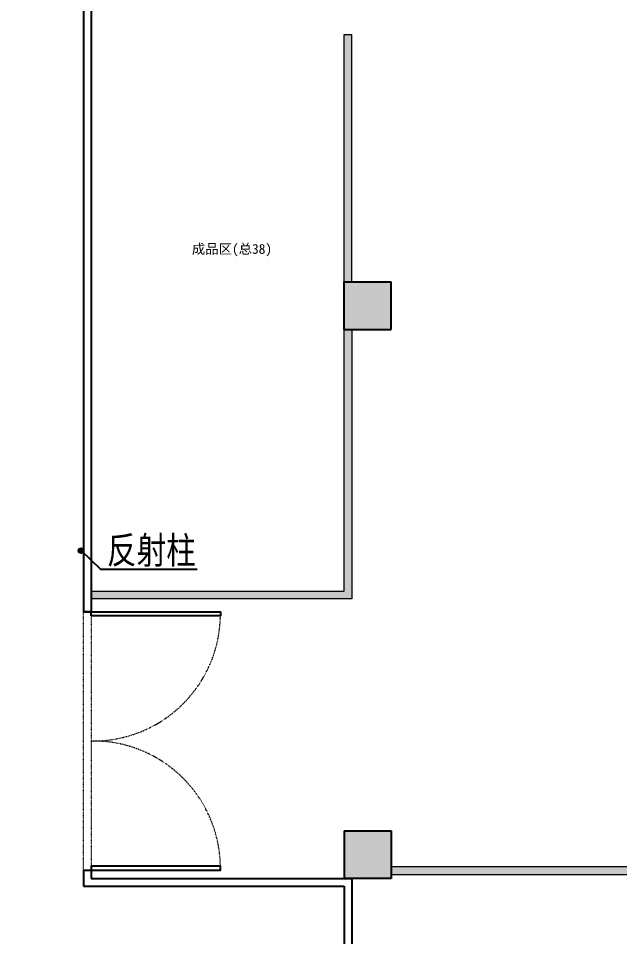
# Model space of a CAD drawing. Header units: millimetres. Extents: x 591722 to 1211798, y -167163 to 126727.
# Drawn here: x 621856 to 631162, y 91453 to 105672 of the extents above; entities that cross this region are included whole.
import ezdxf

# ---------------------------------------------------------------- set-up
doc = ezdxf.new("R2010")
doc.units = ezdxf.units.MM
doc.header["$LTSCALE"] = 0.5
doc.linetypes.add('ACAD_ISO03W100', pattern=[30, 12, -18])
for name, color, linetype in [('COL-FILL', 8, 'Continuous'), ('DOOR', 60, 'Continuous'), ('FF-PLANTS', 86, 'Continuous'), ('FF-TEXT', 50, 'Continuous'), ('L-反光柱', 7, 'Continuous')]:
    doc.layers.add(name, color=color, linetype=linetype)
doc.layers.add('WALL', color=160, linetype='Continuous', lineweight=20)
doc.styles.add('CCD_DIM', font='archs.shx', dxfattribs={"width": 0.8})
doc.styles.add('宋体', font='NSimSun.ttf')
doc.dimstyles.new('CCD_DIM_60', dxfattribs={"dimscale": 60, "dimtxt": 7, "dimasz": 1, "dimexe": 2, "dimexo": 2, "dimtad": 1, "dimdec": 0, "dimdsep": 46, "dimtxsty": 'CCD_DIM', "dimblk1": 'CCD', "dimblk2": 'CCD', "dimsah": 1, "dimcen": 0.3, "dimclrd": 44, "dimclre": 44, "dimclrt": 50, "dimadec": 1, "dimazin": 2, "dimtfac": 1, "dimtdec": 0, "dimtix": 1, "dimtmove": 2, "dimatfit": 3, "dimfxl": 5, "dimfxlon": 1, "dimtolj": 1, "dimarcsym": 0})

# ---------------------------------------------------------------- blocks, each defined once
blk = doc.blocks.new('反光柱')
at = {"layer": 'L-反光柱', "color": 6}
for radius in [37.5, 18.9]:
    blk.add_circle((37.5, 0), radius, dxfattribs=at)
blk = doc.blocks.new('CCD')
at = {"color": 50, "linetype": 'ByBlock'}
blk.add_line((-1.09, 0), (1.09, 0), dxfattribs=at)
at = {"color": 50, "linetype": 'Continuous', "const_width": 0.608}
blk.add_lwpolyline([(0.61, 0.61), (-0.61, -0.61)], dxfattribs=at)

msp = doc.modelspace()

# ---------------------------------------------------------------- hatches: boundary and pattern name
at = {"layer": 'COL-FILL', "lineweight": 5}
h = msp.add_hatch(color=250, dxfattribs=at)
h.dxf.hatch_style = 1
h.paths.add_polyline_path([(651368.3, 101592.5), (650728.3, 101592.5), (650728.3, 100912.5), (651368.3, 100912.5)])
h.paths.add_polyline_path([(651368.3, 93092.5), (650728.3, 93092.5), (650728.3, 92412.5), (651368.3, 92412.5)])
h.paths.add_polyline_path([(643598.3, 93092.5), (642918.3, 93092.5), (642918.3, 92412.5), (643598.3, 92412.5)])
h.paths.add_polyline_path([(643598.3, 101592.5), (642918.3, 101592.5), (642918.3, 100912.5), (643598.3, 100912.5)])
h.paths.add_polyline_path([(635598.3, 101592.5), (634918.3, 101592.5), (634918.3, 100912.5), (635598.3, 100912.5)])
h.paths.add_polyline_path([(635598.3, 93092.5), (634918.3, 93092.5), (634918.3, 92412.5), (635598.3, 92412.5)])
h.paths.add_polyline_path([(627628.3, 93092.5), (626898.3, 93092.5), (626898.3, 92352.5), (627628.3, 92352.5)])
h.paths.add_polyline_path([(627628.3, 101592.5), (626898.3, 101592.5), (626898.3, 100852.5), (627628.3, 100852.5)])
h.paths.add_polyline_path([(619628.3, 101592.5), (618948.3, 101592.5), (618948.3, 100912.5), (619628.3, 100912.5)])
at = {"layer": 'FF-PLANTS', "lineweight": 5}
h = msp.add_hatch(dxfattribs=at)
h.set_pattern_fill('HONEY', color=250, scale=50)
h.paths.add_polyline_path([(622983.3, 116382.5), (622983.3, 116262.5), (626898.3, 116262.5), (626898.3, 110102.5), (627018.3, 110102.5), (627018.3, 116262.5), (627018.3, 116382.5)])
h.paths.add_polyline_path([(627018.3, 109362.5), (626898.3, 109362.5), (626898.3, 107642.2), (627018.3, 107642.2)])
h.paths.add_polyline_path([(627018.3, 106472.2), (627018.3, 106592.2), (626898.3, 106592.2), (622983.3, 106592.2), (622983.3, 106472.2), (626898.3, 106472.2)])
h.paths.add_polyline_path([(626898.3, 101592.5), (627018.3, 101592.5), (627018.3, 105422.2), (626898.3, 105422.2)])
h.paths.add_polyline_path([(627018.3, 100852.5), (626898.3, 100852.5), (626898.3, 96802), (622983.3, 96802), (622983.3, 96682), (627018.3, 96682), (627018.3, 96802)])
h.paths.add_polyline_path([(627628.3, 92532.5), (627628.3, 92412.5), (633868.3, 92412.5), (633868.3, 92532.5)])
h.paths.add_polyline_path([(635038.3, 92412.5), (634918.3, 92412.5), (634918.3, 86062.5), (635038.3, 86062.5)])
h.paths.add_polyline_path([(631913.3, 110102.5), (631913.3, 117712.5), (631793.3, 117712.5), (631793.3, 109982.5), (631913.3, 109982.5), (634918.3, 109982.5), (634918.3, 110102.5)])
h.paths.add_polyline_path([(635598.3, 110102.5), (635598.3, 109982.5), (642918.3, 109982.5), (642918.3, 110102.5)])
h.paths.add_polyline_path([(645678.3, 109982.5), (645678.3, 110102.5), (643598.3, 110102.5), (643598.3, 109982.5)])

# ---------------------------------------------------------------- linework, layer by layer
at = {"layer": 'DOOR', "color": 8, "linetype": 'ACAD_ISO03W100', "lineweight": 5, "ltscale": 0.2}
msp.add_lwpolyline([(622863.3, 96482), (622983.3, 96482), (622983.3, 92482), (622863.3, 92482)], close=True, dxfattribs=at)
at = {"layer": 'DOOR', "lineweight": -2}
for points in [[(622983.3, 96422.4), (622983.3, 96482.4), (624983.3, 96482.4), (624983.3, 96422.4)], [(622983.3, 92542), (622983.3, 92482), (624983.3, 92482), (624983.3, 92542)]]:
    msp.add_lwpolyline(points, close=True, dxfattribs=at)
at = {"layer": 'DOOR', "color": 8, "linetype": 'ACAD_ISO03W100', "lineweight": 5, "ltscale": 0.2}
for centre, start, end in [((623013.3, 96452.4), 269.12754, 0.87246), ((623013.3, 92512), 359.12754, 90.87246)]:
    msp.add_arc(centre, 1970.2, start, end, dxfattribs=at)
at = {"layer": 'FF-PLANTS', "linetype": 'ByBlock', "lineweight": 9}
for points in [[(627018.3, 101592.5), (626898.3, 101592.5), (626898.3, 105422.2)], [(626898.3, 101592.5), (627018.3, 101592.5), (627018.3, 105422.2)], [(626898.3, 105422.2), (627018.3, 105422.2)], [(626898.3, 96802), (626898.3, 100852.5), (627018.3, 100852.5), (627018.3, 96802), (627018.3, 96682), (622983.3, 96682), (622983.3, 96802), (626898.3, 96802)]]:
    msp.add_lwpolyline(points, dxfattribs=at)
msp.add_lwpolyline([(627628.3, 92412.5), (633868.3, 92412.5), (633868.3, 92532.5), (627628.3, 92532.5)], close=True, dxfattribs=at)
at = {"layer": 'WALL', "lineweight": -3}
for p, q in [((622863.3, 118182.5), (622863.3, 96482)), ((622983.3, 118182.5), (622983.3, 96482)), ((626898.3, 101592.5), (627628.3, 101592.5)), ((626898.3, 100852.5), (626898.3, 101592.5)), ((627628.3, 100852.5), (627628.3, 101592.5)), ((626898.3, 100852.5), (627628.3, 100852.5)), ((622983.3, 96482), (622863.3, 96482)), ((622863.3, 96482), (622983.3, 96482)), ((622983.3, 96422.4), (622983.3, 96482)), ((626898.3, 93092.5), (626898.3, 92352.5)), ((626898.3, 93092.5), (627628.3, 93092.5)), ((627628.3, 93092.5), (627628.3, 92352.5)), ((622863.3, 92482), (622863.3, 92232.5)), ((622863.3, 92482), (622983.3, 92482)), ((622983.3, 92482), (622983.3, 92352.5)), ((622983.3, 92352.5), (627018.3, 92352.5)), ((627628.3, 92352.5), (626898.3, 92352.5)), ((627018.3, 92352.5), (627018.3, 86062.5)), ((622863.3, 92232.5), (626898.3, 92232.5)), ((626898.3, 92232.5), (626898.3, 85802.5))]:
    msp.add_line(p, q, dxfattribs=at)

# ---------------------------------------------------------------- block references
at = {"layer": 'L-反光柱'}
msp.add_blockref('反光柱', (622788.3, 97430), dxfattribs=at)

# ---------------------------------------------------------------- texts
at = {"layer": 'FF-PLANTS', "color": 50, "lineweight": 5, "insert": (623227.3, 97179.4), "char_height": 420, "attachment_point": 7, "style": 'CCD_DIM'}
msp.add_mtext('{\\fSimSun|b0|i0|c134|p2;反射柱}', dxfattribs=at)
at = {"layer": 'FF-TEXT', "style": '宋体'}
msp.add_text('成品区(总38)', height=151.88, dxfattribs=at).set_placement((624540.7, 102026.5))

# ---------------------------------------------------------------- leaders
at = {"layer": 'FF-PLANTS', "color": 250, "lineweight": 5, "annotation_type": 0, "has_hookline": 1, "hookline_direction": 0, "text_width": 1396.6}
msp.add_leader([(622825.8, 97430), (623129.8, 97141.9), (623189.8, 97141.9)], dimstyle='CCD_DIM_60', dxfattribs=at)

doc.saveas('drawing.dxf')
